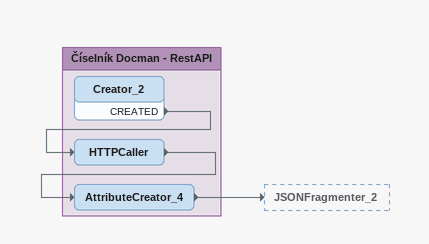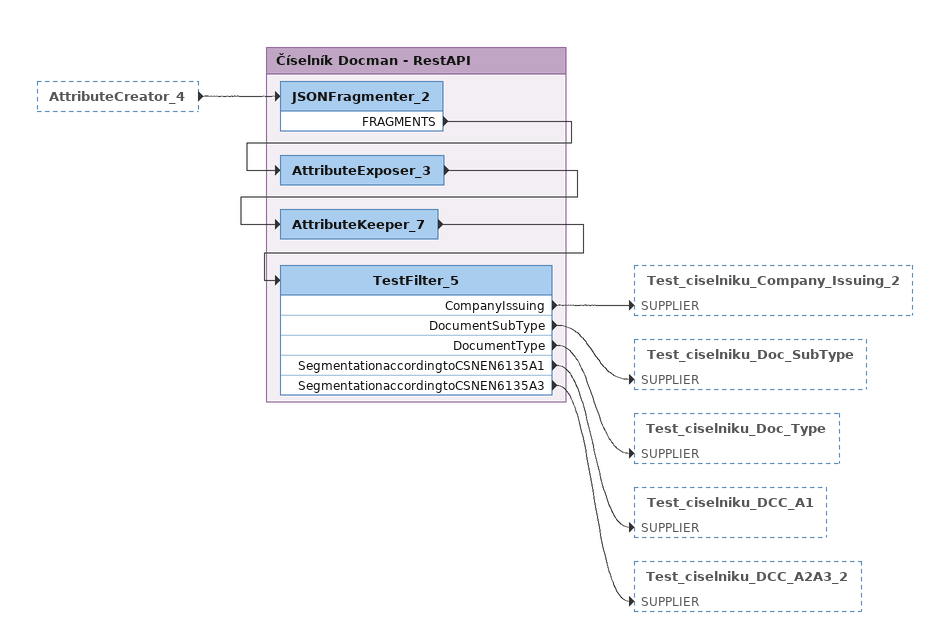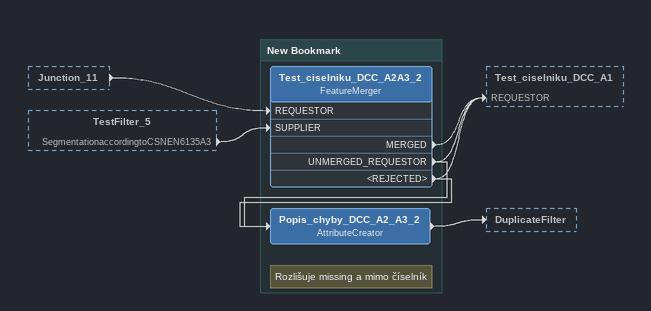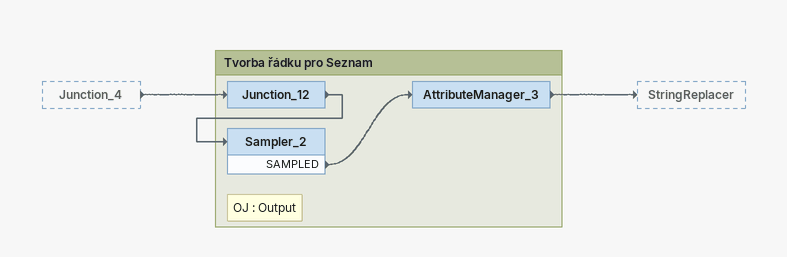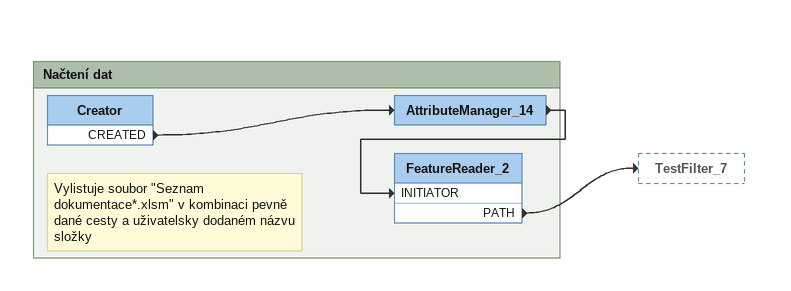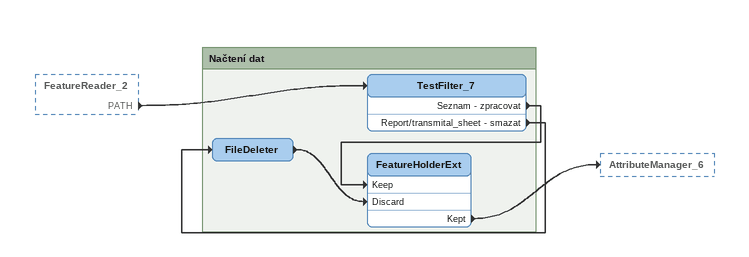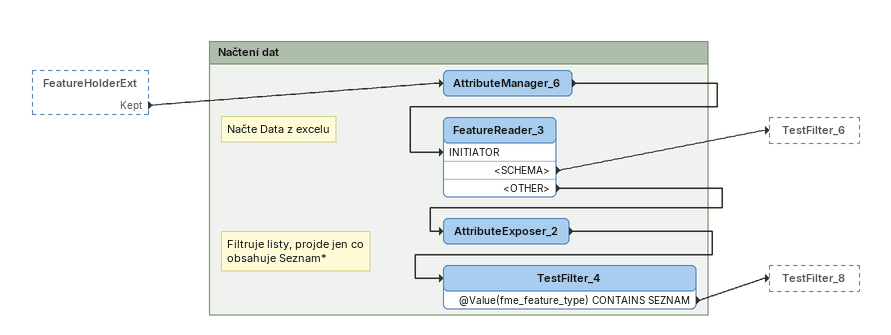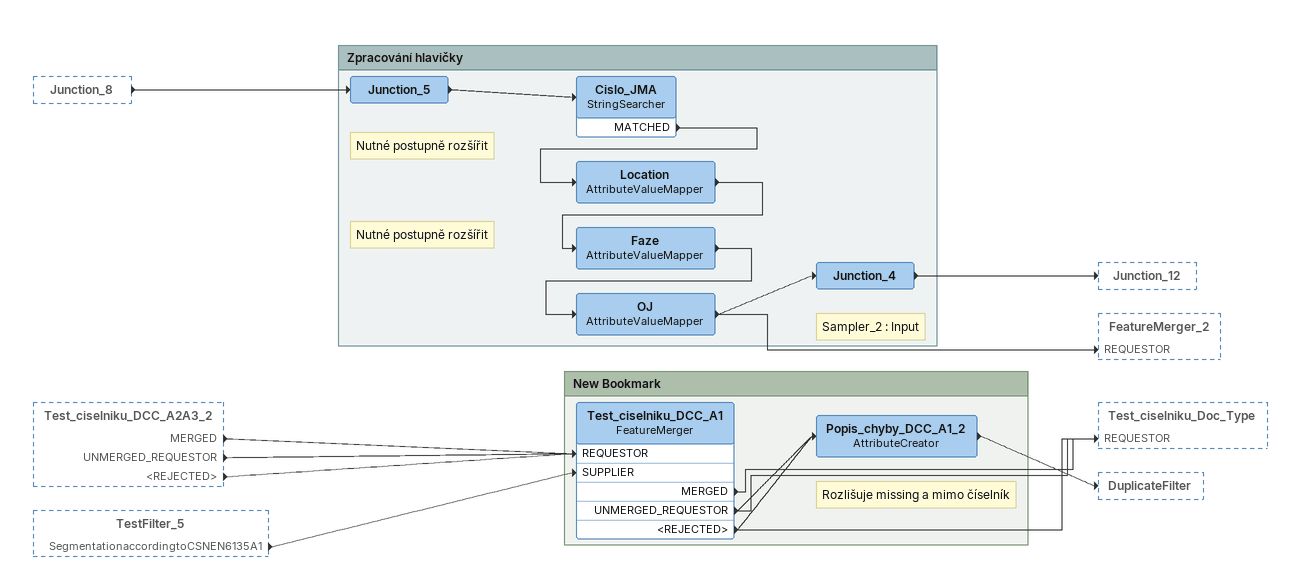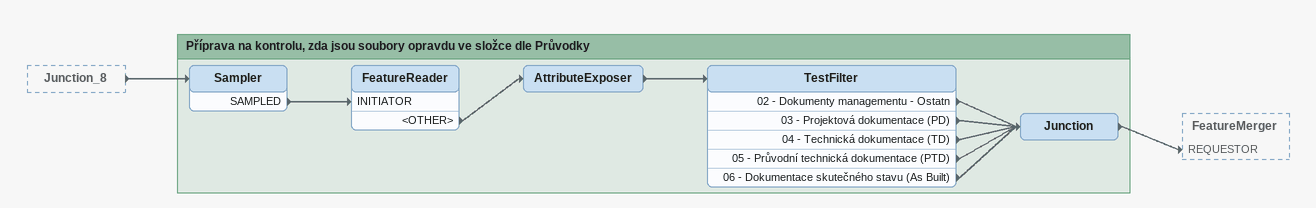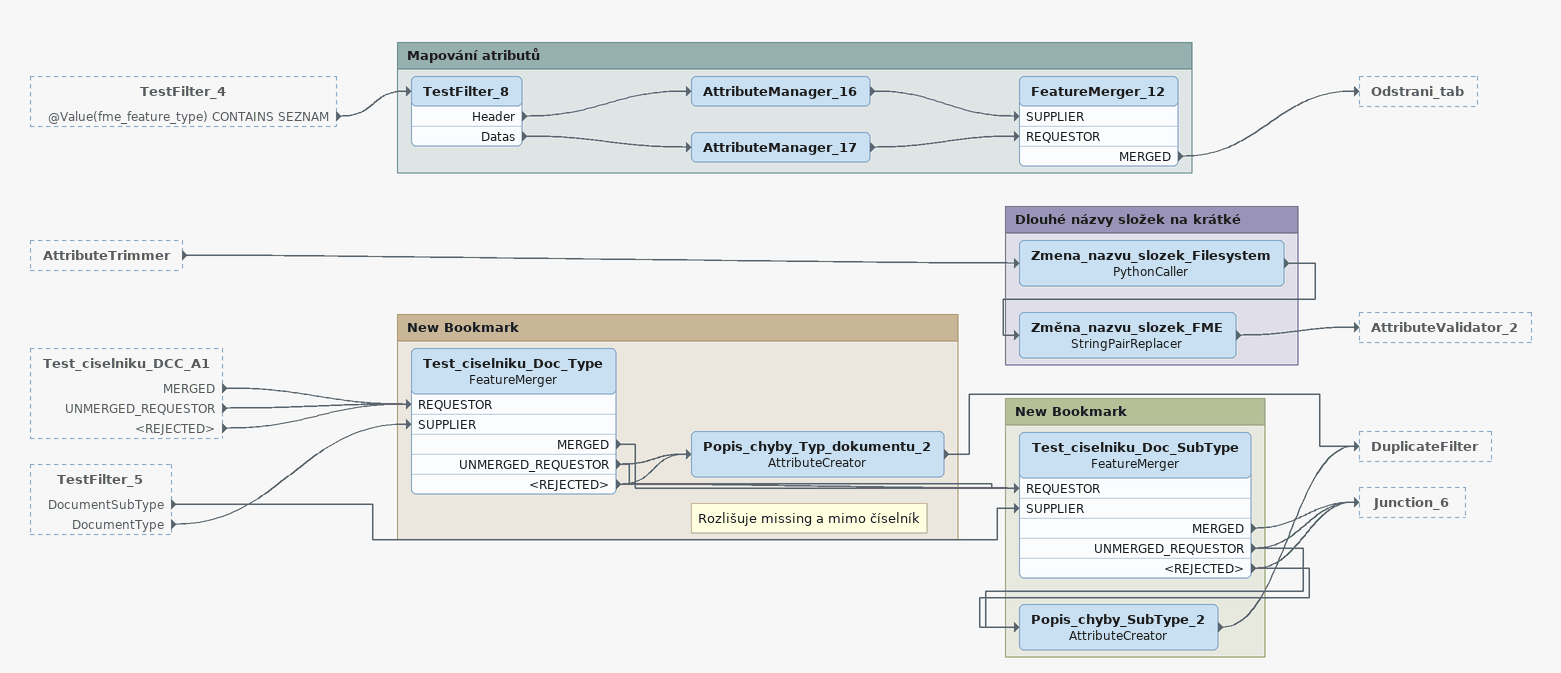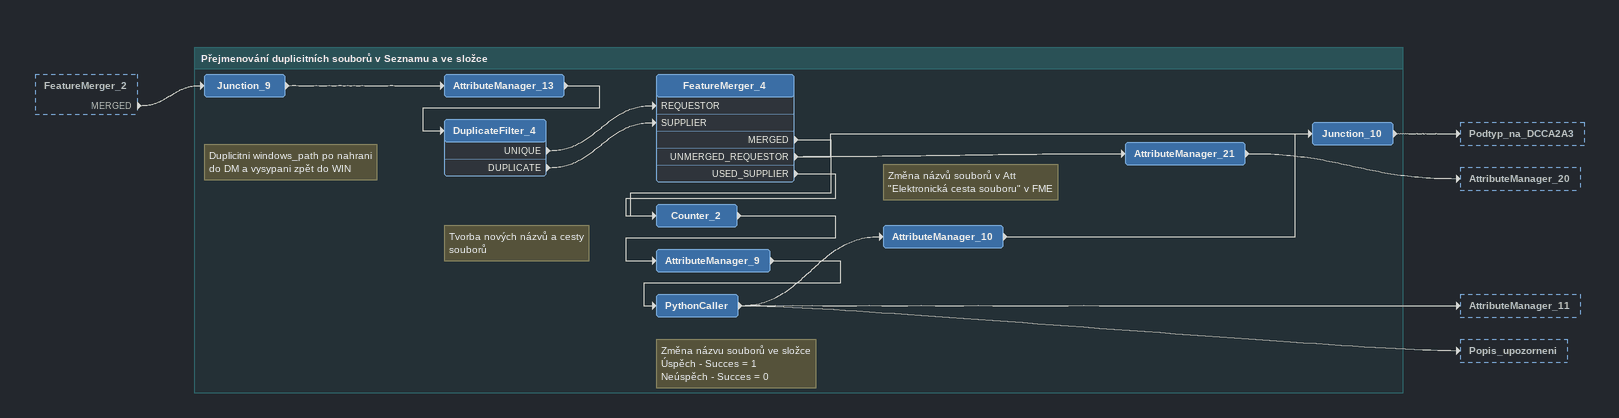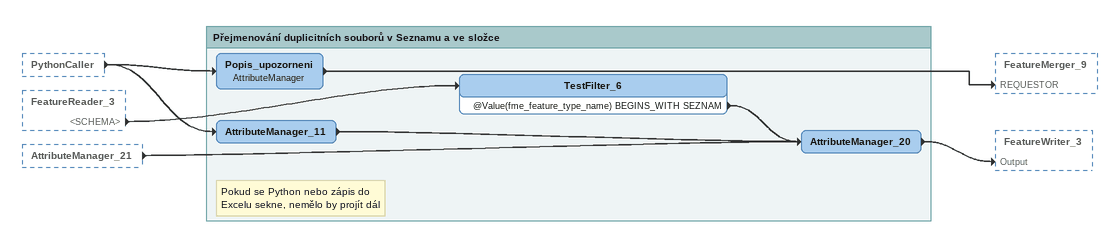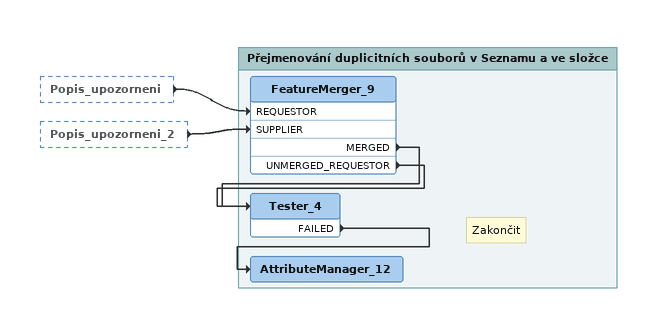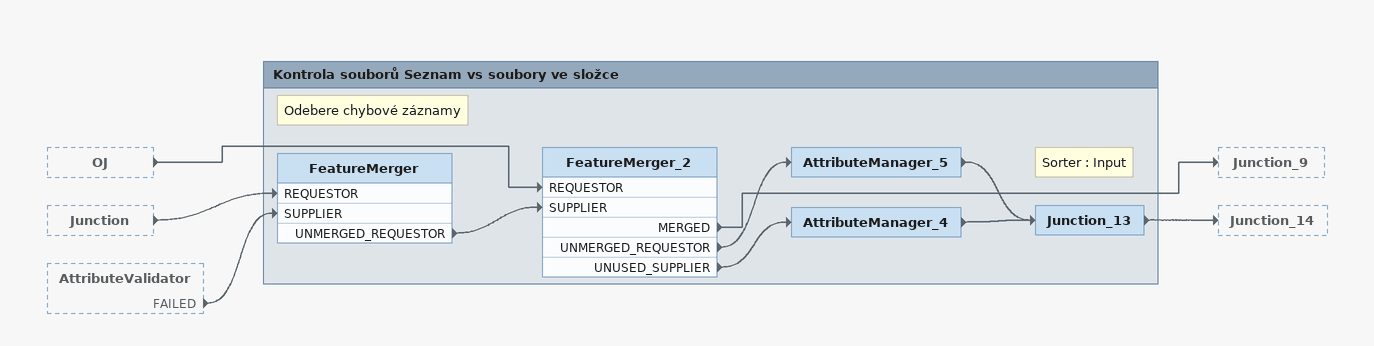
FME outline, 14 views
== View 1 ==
Bookmark: Číselník Docman - RestAPI
Creator_2
    CREATED -> HTTPCaller
HTTPCaller
    -> AttributeCreator_4
AttributeCreator_4
    -> JSONFragmenter_2

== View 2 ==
AttributeCreator_4 [outside]
    -> JSONFragmenter_2

Bookmark: Číselník Docman - RestAPI
JSONFragmenter_2
    FRAGMENTS -> AttributeExposer_3
AttributeExposer_3
    -> AttributeKeeper_7
AttributeKeeper_7
    -> TestFilter_5
TestFilter_5
    CompanyIssuing -> Test_ciselniku_Company_Issuing_2 [SUPPLIER]
    DocumentSubType -> Test_ciselniku_Doc_SubType [SUPPLIER]
    DocumentType -> Test_ciselniku_Doc_Type [SUPPLIER]
    SegmentationaccordingtoCSNEN6135A1 -> Test_ciselniku_DCC_A1 [SUPPLIER]
    SegmentationaccordingtoCSNEN6135A3 -> Test_ciselniku_DCC_A2A3_2 [SUPPLIER]

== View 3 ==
Junction_11 [outside]
    -> Test_ciselniku_DCC_A2A3_2 [REQUESTOR]
TestFilter_5 [outside]
    SegmentationaccordingtoCSNEN6135A3 -> Test_ciselniku_DCC_A2A3_2 [SUPPLIER]

Bookmark: New Bookmark
Test_ciselniku_DCC_A2A3_2: FeatureMerger
    MERGED -> Test_ciselniku_DCC_A1 [REQUESTOR]
    UNMERGED_REQUESTOR -> Popis_chyby_DCC_A2_A3_2
    UNMERGED_REQUESTOR -> Test_ciselniku_DCC_A1 [REQUESTOR]
    <REJECTED> -> Popis_chyby_DCC_A2_A3_2
    <REJECTED> -> Test_ciselniku_DCC_A1 [REQUESTOR]
Note: Rozlišuje missing a mimo číselník
Popis_chyby_DCC_A2_A3_2: AttributeCreator
    -> DuplicateFilter

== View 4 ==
Junction_4 [outside]
    -> Junction_12

Bookmark: Tvorba řádku pro Seznam
Note: OJ : Output
Junction_12
    -> Sampler_2
Sampler_2
    SAMPLED -> AttributeManager_3
AttributeManager_3
    -> StringReplacer

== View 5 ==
Bookmark: Načtení dat
Creator
    CREATED -> AttributeManager_14
AttributeManager_14
    -> FeatureReader_2 [INITIATOR]
Note: Vylistuje soubor "Seznam dokumentace*.xlsm" v kombinaci pevně dané cesty a uživatelsky dodaném názvu složky
FeatureReader_2
    PATH -> TestFilter_7

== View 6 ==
FeatureReader_2 [outside]
    PATH -> TestFilter_7

Bookmark: Načtení dat
TestFilter_7
    Seznam - zpracovat -> FeatureHolderExt [Keep]
    Report/transmital_sheet - smazat -> FileDeleter
FileDeleter
    -> FeatureHolderExt [Discard]
FeatureHolderExt
    Kept -> AttributeManager_6

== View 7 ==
FeatureHolderExt [outside]
    Kept -> AttributeManager_6

Bookmark: Načtení dat
AttributeManager_6
    -> FeatureReader_3 [INITIATOR]
Note: Načte Data z excelu
FeatureReader_3
    <SCHEMA> -> TestFilter_6
    <OTHER> -> AttributeExposer_2
AttributeExposer_2
    -> TestFilter_4
Note: Filtruje listy, projde jen co obsahuje Seznam*
TestFilter_4
    @Value(fme_feature_type) CONTAINS SEZNAM -> TestFilter_8

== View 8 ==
Junction_8 [outside]
    -> Junction_5
Test_ciselniku_DCC_A2A3_2 [outside]
    MERGED -> Test_ciselniku_DCC_A1 [REQUESTOR]
    UNMERGED_REQUESTOR -> Test_ciselniku_DCC_A1 [REQUESTOR]
    <REJECTED> -> Test_ciselniku_DCC_A1 [REQUESTOR]
TestFilter_5 [outside]
    SegmentationaccordingtoCSNEN6135A1 -> Test_ciselniku_DCC_A1 [SUPPLIER]

Bookmark: Zpracování hlavičky
Junction_5
    -> Cislo_JMA
Cislo_JMA: StringSearcher
    MATCHED -> Location
Note: Nutné postupně rozšířit
Location: AttributeValueMapper
    -> Faze
Faze: AttributeValueMapper
    -> OJ
Note: Nutné postupně rozšířit
OJ: AttributeValueMapper
    -> FeatureMerger_2 [REQUESTOR]
    -> Junction_4
Note: Sampler_2 : Input
Junction_4
    -> Junction_12

Bookmark: New Bookmark
Test_ciselniku_DCC_A1: FeatureMerger
    MERGED -> Test_ciselniku_Doc_Type [REQUESTOR]
    UNMERGED_REQUESTOR -> Popis_chyby_DCC_A1_2
    UNMERGED_REQUESTOR -> Test_ciselniku_Doc_Type [REQUESTOR]
    <REJECTED> -> Popis_chyby_DCC_A1_2
    <REJECTED> -> Test_ciselniku_Doc_Type [REQUESTOR]
Note: Rozlišuje missing a mimo číselník
Popis_chyby_DCC_A1_2: AttributeCreator
    -> DuplicateFilter

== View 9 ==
Junction_8 [outside]
    -> Sampler

Bookmark: Příprava na kontrolu, zda jsou soubory opravdu ve složce dle Průvodky
Sampler
    SAMPLED -> FeatureReader [INITIATOR]
FeatureReader
    <OTHER> -> AttributeExposer
AttributeExposer
    -> TestFilter
TestFilter
    02 - Dokumenty managementu - Ostatn -> Junction
    03 - Projektová dokumentace (PD) -> Junction
    04 - Technická dokumentace (TD) -> Junction
    05 - Průvodní technická dokumentace (PTD) -> Junction
    06 - Dokumentace skutečného stavu (As Built) -> Junction
Junction
    -> FeatureMerger [REQUESTOR]

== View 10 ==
TestFilter_4 [outside]
    @Value(fme_feature_type) CONTAINS SEZNAM -> TestFilter_8
AttributeTrimmer [outside]
    -> Zmena_nazvu_slozek_Filesystem
Test_ciselniku_DCC_A1 [outside]
    MERGED -> Test_ciselniku_Doc_Type [REQUESTOR]
    UNMERGED_REQUESTOR -> Test_ciselniku_Doc_Type [REQUESTOR]
    <REJECTED> -> Test_ciselniku_Doc_Type [REQUESTOR]
TestFilter_5 [outside]
    DocumentSubType -> Test_ciselniku_Doc_SubType [SUPPLIER]
    DocumentType -> Test_ciselniku_Doc_Type [SUPPLIER]

Bookmark: Mapování atributů
TestFilter_8
    Header -> AttributeManager_16
    Datas -> AttributeManager_17
AttributeManager_16
    -> FeatureMerger_12 [SUPPLIER]
AttributeManager_17
    -> FeatureMerger_12 [REQUESTOR]
FeatureMerger_12
    MERGED -> Odstrani_tab

Bookmark: Dlouhé názvy složek na krátké
Zmena_nazvu_slozek_Filesystem: PythonCaller
    -> Změna_nazvu_slozek_FME
Změna_nazvu_slozek_FME: StringPairReplacer
    -> AttributeValidator_2

Bookmark: New Bookmark
Test_ciselniku_Doc_Type: FeatureMerger
    MERGED -> Test_ciselniku_Doc_SubType [REQUESTOR]
    UNMERGED_REQUESTOR -> Popis_chyby_Typ_dokumentu_2
    UNMERGED_REQUESTOR -> Test_ciselniku_Doc_SubType [REQUESTOR]
    <REJECTED> -> Popis_chyby_Typ_dokumentu_2
    <REJECTED> -> Test_ciselniku_Doc_SubType [REQUESTOR]
Note: Rozlišuje missing a mimo číselník
Popis_chyby_Typ_dokumentu_2: AttributeCreator
    -> DuplicateFilter

Bookmark: New Bookmark
Test_ciselniku_Doc_SubType: FeatureMerger
    MERGED -> Junction_6
    UNMERGED_REQUESTOR -> Popis_chyby_SubType_2
    UNMERGED_REQUESTOR -> Junction_6
    <REJECTED> -> Popis_chyby_SubType_2
    <REJECTED> -> Junction_6
Popis_chyby_SubType_2: AttributeCreator
    -> DuplicateFilter

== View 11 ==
FeatureMerger_2 [outside]
    MERGED -> Junction_9

Bookmark: Přejmenování duplicitních souborů v Seznamu a ve složce
Junction_9
    -> AttributeManager_13
AttributeManager_13
    -> DuplicateFilter_4
Note: Duplicitni windows_path po nahrani do DM a vysypani zpět do WIN
DuplicateFilter_4
    UNIQUE -> FeatureMerger_4 [REQUESTOR]
    DUPLICATE -> FeatureMerger_4 [SUPPLIER]
FeatureMerger_4
    MERGED -> Counter_2
    UNMERGED_REQUESTOR -> Junction_10
    UNMERGED_REQUESTOR -> AttributeManager_21
    USED_SUPPLIER -> Counter_2
AttributeManager_21
    -> AttributeManager_20
Counter_2
    -> AttributeManager_9
Note: Tvorba nových názvů a cesty souborů
AttributeManager_9
    -> PythonCaller
Note: Změna názvu souborů ve složce / Úspěch - Succes = 1 / Neúspěch - Succes = 0
PythonCaller
    -> AttributeManager_11
    -> AttributeManager_10
    -> Popis_upozorneni
Note: Změna názvů souborů v Att "Elektronická cesta souboru" v FME
AttributeManager_10
    -> Junction_10
Junction_10
    -> Podtyp_na_DCCA2A3

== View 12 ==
PythonCaller [outside]
    -> AttributeManager_11
    -> Popis_upozorneni
FeatureReader_3 [outside]
    <SCHEMA> -> TestFilter_6
AttributeManager_21 [outside]
    -> AttributeManager_20

Bookmark: Přejmenování duplicitních souborů v Seznamu a ve složce
Popis_upozorneni: AttributeManager
    -> FeatureMerger_9 [REQUESTOR]
Note: Pokud se Python nebo zápis do Excelu sekne, nemělo by projít dál
AttributeManager_11
    -> AttributeManager_20
TestFilter_6
    @Value(fme_feature_type_name) BEGINS_WITH SEZNAM -> AttributeManager_20
AttributeManager_20
    -> FeatureWriter_3 [Output]

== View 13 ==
Popis_upozorneni [outside]
    -> FeatureMerger_9 [REQUESTOR]
Popis_upozorneni_2 [outside]
    -> FeatureMerger_9 [SUPPLIER]

Bookmark: Přejmenování duplicitních souborů v Seznamu a ve složce
FeatureMerger_9
    MERGED -> Tester_4
    UNMERGED_REQUESTOR -> Tester_4
Tester_4
    FAILED -> AttributeManager_12
Note: Zakončit
AttributeManager_12

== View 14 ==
OJ [outside]
    -> FeatureMerger_2 [REQUESTOR]
Junction [outside]
    -> FeatureMerger [REQUESTOR]
AttributeValidator [outside]
    FAILED -> FeatureMerger [SUPPLIER]

Bookmark: Kontrola souborů Seznam vs soubory ve složce
Note: Odebere chybové záznamy
FeatureMerger
    UNMERGED_REQUESTOR -> FeatureMerger_2 [SUPPLIER]
FeatureMerger_2
    MERGED -> Junction_9
    UNMERGED_REQUESTOR -> AttributeManager_5
    UNUSED_SUPPLIER -> AttributeManager_4
AttributeManager_5
    -> Junction_13
AttributeManager_4
    -> Junction_13
Note: Sorter : Input
Junction_13
    -> Junction_14
